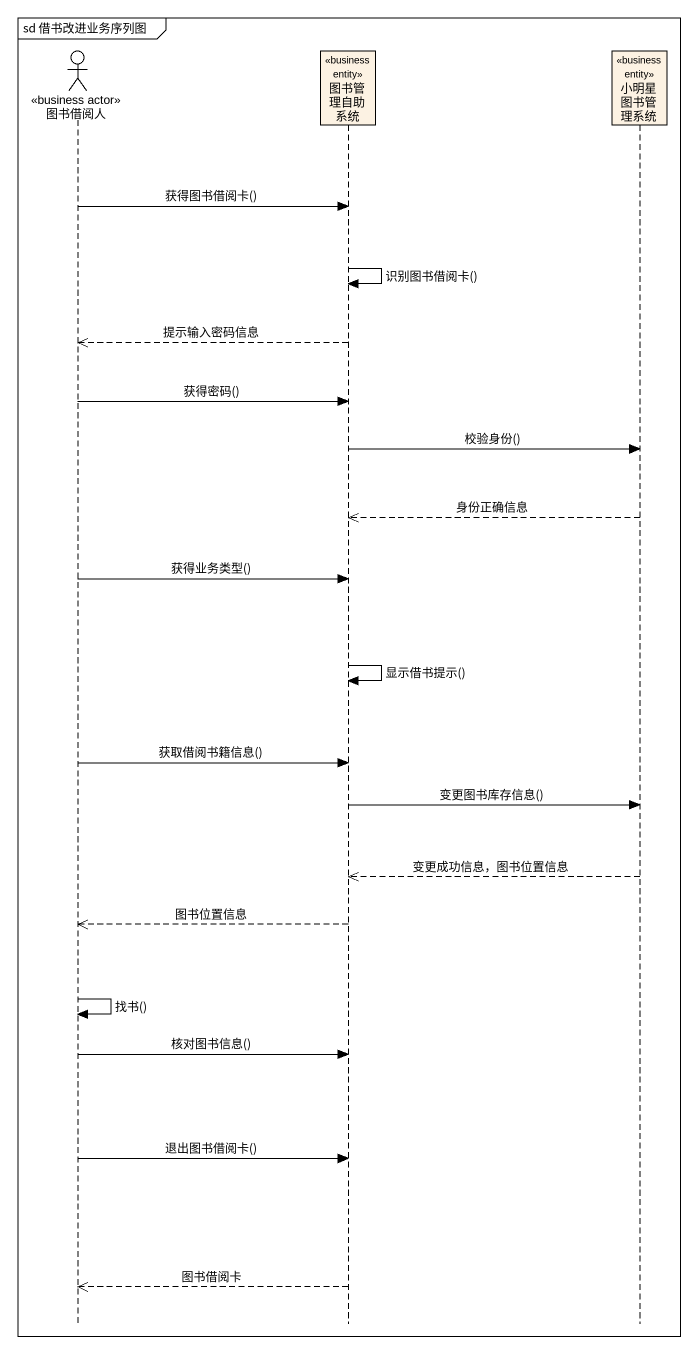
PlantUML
@startuml
mainframe sd 借书改进业务序列图
hide footbox
actor 图书借阅人 <<business actor>>
participant 图书管理自助系统 <<business entity>>
participant 小明星图书管理系统 <<business entity>>

图书借阅人 -> 图书管理自助系统 : 获得图书借阅卡()
图书管理自助系统 -> 图书管理自助系统 : 识别图书借阅卡()
图书管理自助系统 -->> 图书借阅人 : 提示输入密码信息
图书借阅人 -> 图书管理自助系统 : 获得密码()
图书管理自助系统 -> 小明星图书管理系统 : 校验身份()
小明星图书管理系统 -->> 图书管理自助系统 : 身份正确信息
图书借阅人 -> 图书管理自助系统 : 获得业务类型()
图书管理自助系统 -> 图书管理自助系统 : 显示借书提示()
图书借阅人 -> 图书管理自助系统 : 获取借阅书籍信息()
图书管理自助系统 -> 小明星图书管理系统 : 变更图书库存信息()
小明星图书管理系统 -->> 图书管理自助系统 : 变更成功信息，图书位置信息
图书管理自助系统 -->> 图书借阅人 : 图书位置信息
图书借阅人 -> 图书借阅人 : 找书()
图书借阅人 -> 图书管理自助系统 : 核对图书信息()
图书借阅人 -> 图书管理自助系统 : 退出图书借阅卡()
图书管理自助系统 -->> 图书借阅人 : 图书借阅卡
@enduml
